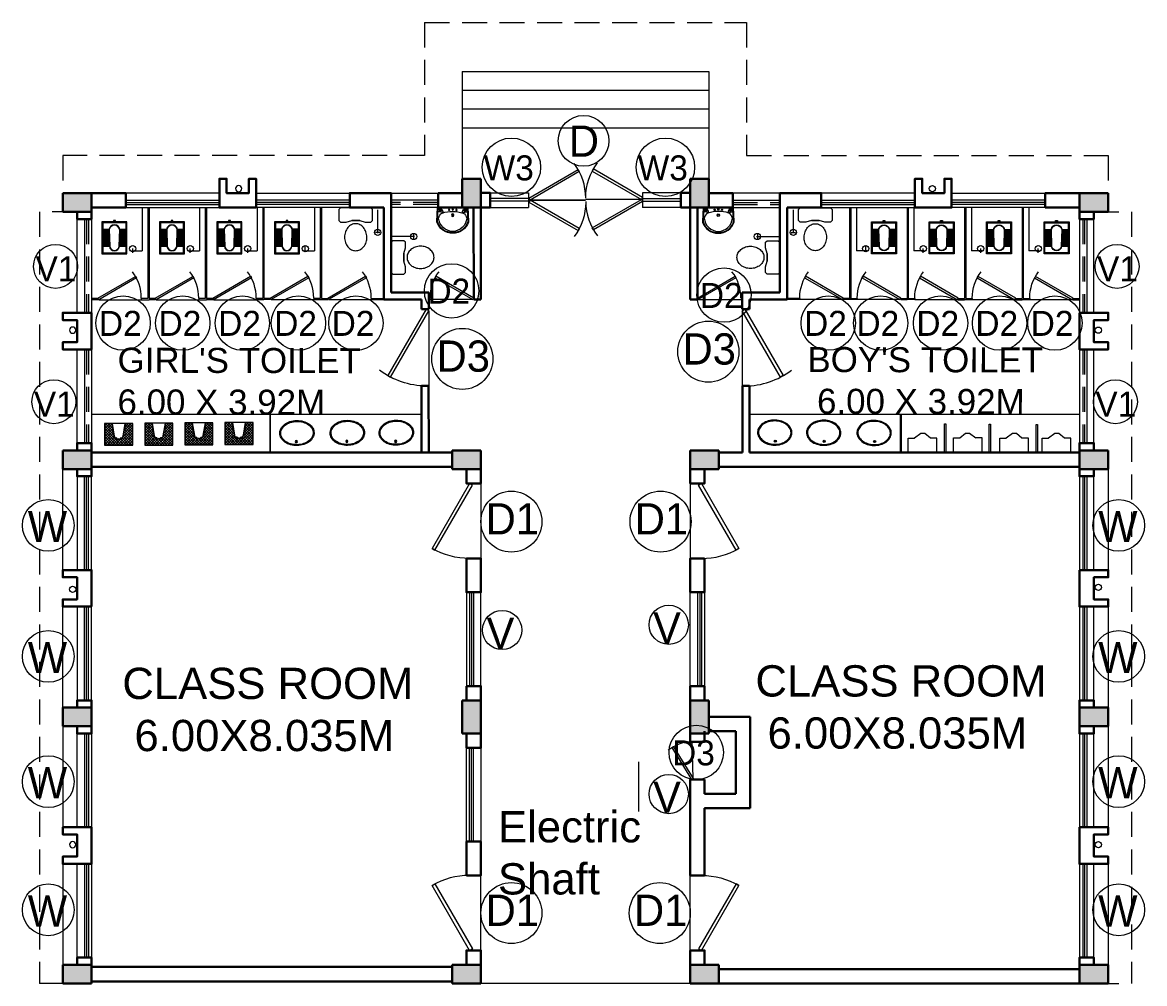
# Model space of a CAD drawing. Header units: millimetres. Extents: x 3614 to 12428, y -844 to 6844.
# Drawn here: x 5452.07 to 5470.02, y -675.23 to -659.86 of the extents above; entities that cross this region are included whole.
import ezdxf

# ---------------------------------------------------------------- set-up
doc = ezdxf.new("R2010")
doc.units = ezdxf.units.MM
doc.header["$LTSCALE"] = 40
doc.header["$MEASUREMENT"] = 0
doc.linetypes.add('DASHED', pattern=[0.75, 0.5, -0.25])
doc.layers.get('0').update_dxf_attribs({"linetype": 'CONTINUOUS', "lineweight": 20})
for name, color, linetype, lineweight in [('CLL LEV.', 15, 'CONTINUOUS', 18), ('Column', 252, 'CONTINUOUS', 30), ('Column Hatch', 253, 'CONTINUOUS', 13), ('CUBICAL TOILET', 160, 'CONTINUOUS', 15), ('Dim', 220, 'CONTINUOUS', 15), ('Door', 54, 'CONTINUOUS', 18), ('EXPANSION JOINT', 248, 'CONTINUOUS', 20), ('Fixture', 44, 'CONTINUOUS', 15), ('Furniture', 13, 'CONTINUOUS', 15), ('Hidden', 30, 'DASHED', 18), ('Stair', 1, 'CONTINUOUS', 15), ('TEXT', 7, 'CONTINUOUS', 20), ('Ventilator', 6, 'DASHED', 18), ('Wall', 7, 'CONTINUOUS', 30), ('Window', 150, 'CONTINUOUS', 15), ('Window-Wall', 7, 'CONTINUOUS', 18)]:
    doc.layers.add(name, color=color, linetype=linetype, lineweight=lineweight)
doc.styles.add('DIM', font='arial.ttf')
doc.styles.add('STYLE9', font='GOTHIC.TTF')

# ---------------------------------------------------------------- blocks, each defined once
blk = doc.blocks.new('DDDD')
at = {"layer": 'TEXT', "color": 3, "ltscale": 0.2}
blk.add_circle((2085.909, -1030.934), 0.488, dxfattribs=at)
at = {"layer": 'TEXT', "color": 3, "style": 'STYLE9'}
blk.add_text('D1', height=0.5, dxfattribs=at).set_placement((2085.496, -1031.139))
blk = doc.blocks.new('COLUMN 546')
at = {"layer": 'Column Hatch'}
h = blk.add_hatch(color=0, dxfattribs=at)
h.dxf.hatch_style = 1
h.paths.add_polyline_path([(0, 0), (0.3, 0), (0.3, 0.46), (0, 0.46)])
at = {"layer": 'Column'}
for p, q in [((0.3, 0.46), (0, 0.46)), ((0, 0.46), (0, 0)), ((0.3, 0), (0.3, 0.46)), ((0, 0), (0.3, 0))]:
    blk.add_line(p, q, dxfattribs=at)
blk = doc.blocks.new('VENT 2')
at = {"layer": 'Ventilator', "linetype": 'Continuous', "ltscale": 0.02}
for p, q in [((0, 0.182), (1.5, 0.182)), ((0, 0.152), (1.5, 0.152))]:
    blk.add_line(p, q, dxfattribs=at)
at = {"layer": 'Window-Wall'}
for p, q in [((0, 0.23), (1.5, 0.23)), ((0, 0), (0, 0.23)), ((1.5, 0.23), (1.5, 0)), ((0, 0.115), (1.5, 0.115)), ((1.5, 0), (0, 0))]:
    blk.add_line(p, q, dxfattribs=at)
blk = doc.blocks.new('*U18')
for p, q in [((0, 0), (0, -6)), ((40, 0), (40, -6))]:
    blk.add_line(p, q)
blk.add_lwpolyline([(0, 0), (34.64, 20), (35.52, 18.48), (0.87, -1.52)], close=True)
blk.add_arc((0, 0), 40, 0, 30)
blk = doc.blocks.new('DOOR1')
at = {"layer": 'Door'}
blk.add_line((0, 0), (1.2, 0), dxfattribs=at)
at = {"layer": 'Door', "xscale": 0.0300000000000013, "yscale": 0.0300000000000013, "zscale": 0.0300000000000013}
blk.add_blockref('*U18', (0, 0.18), dxfattribs=at)
blk = doc.blocks.new('class 1')
at = {"layer": 'Wall'}
for points in [[(0.23, -0.035), (0, -0.035), (0, -0.265), (0.23, -0.265), (0.23, -0.035)], [(0.23, -1.465), (0, -1.465), (0, -2.005), (0.23, -2.005), (0.23, -1.465)], [(0.23, -3.505), (0, -3.505), (0, -3.735), (0.23, -3.735), (0.23, -3.505)]]:
    blk.add_lwpolyline(points, dxfattribs=at)
at = {"layer": 'Wall', "rotation": 270}
for name, p in [('DOOR1', (0, -0.265)), ('VENT 2', (0, -2.005))]:
    blk.add_blockref(name, p, dxfattribs=at)
blk = doc.blocks.new('WINDOW 1')
at = {"layer": 'CLL LEV.'}
for p, q in [((-0.115, -0.23), (-0.115, -0.46)), ((1.615, -0.23), (1.615, -0.46)), ((-0.115, -0.46), (1.615, -0.46))]:
    blk.add_line(p, q, dxfattribs=at)
at = {"layer": 'Window'}
for p, q in [((0, -0.051), (1.5, -0.051)), ((0, -0.081), (1.5, -0.081))]:
    blk.add_line(p, q, dxfattribs=at)
at = {"layer": 'Window-Wall'}
for p, q in [((0, 0), (1.5, 0)), ((0, -0.23), (0, 0)), ((1.5, 0), (1.5, -0.23)), ((0, -0.115), (1.5, -0.115)), ((1.5, -0.23), (0, -0.23))]:
    blk.add_line(p, q, dxfattribs=at)
blk = doc.blocks.new('SHAFT2')
at = {"layer": 'Fixture'}
blk.add_circle((0.302, 0.307), 0.05, dxfattribs=at)
at = {"layer": 'Wall'}
blk.add_lwpolyline([(0, 0.585), (0.46, 0.585), (0.46, 0.47), (0.23, 0.47), (0.23, 0.115), (0.46, 0.115), (0.46, 0), (0, 0), (0, 0.585)], dxfattribs=at)
blk = doc.blocks.new('Door - Left Hung 36 in.')
at = {"layer": 'Door'}
blk.add_line((0.75, -1.3), (35.93, -1.3), dxfattribs=at)
blk.add_lwpolyline([(0.75, -1.3), (0, 0), (31.18, 18), (31.93, 16.7)], close=True, dxfattribs=at)
blk.add_arc((0, 0), 36, 0, 37.3101, dxfattribs=at)
blk = doc.blocks.new('COLM 530')
at = {"layer": 'Column Hatch'}
h = blk.add_hatch(color=0, dxfattribs=at)
h.dxf.hatch_style = 1
h.paths.add_polyline_path([(5443.518, -633.795), (5443.218, -633.795), (5443.218, -634.325), (5443.518, -634.325)])
at = {"layer": 'Column'}
for p, q in [((5443.518, -633.795), (5443.218, -633.795)), ((5443.218, -633.795), (5443.218, -634.325)), ((5443.518, -634.325), (5443.518, -633.795)), ((5443.218, -634.325), (5443.518, -634.325))]:
    blk.add_line(p, q, dxfattribs=at)
blk = doc.blocks.new('RSA CL6')
for p, q in [((5.51, 3.48), (5.51, 7.28)), ((5.91, 3.47), (5.91, 7.28)), ((6.3, 3.46), (6.3, 7.28)), ((6.69, 3.45), (6.69, 7.28)), ((7.09, 3.44), (7.09, 7.28)), ((7.48, 3.43), (7.48, 7.28)), ((7.87, 3.42), (7.87, 7.28)), ((8.27, 3.41), (8.27, 7.28)), ((8.66, 3.4), (8.66, 7.28)), ((9.06, 3.39), (9.06, 7.28)), ((9.45, 3.38), (9.45, 7.28)), ((9.84, 3.37), (9.84, 7.28)), ((10.24, 3.36), (10.24, 7.28)), ((10.63, 3.35), (10.63, 7.28)), ((11.02, 3.34), (11.02, 7.28)), ((11.42, 3.33), (11.42, 7.28)), ((11.81, 3.32), (11.81, 7.28)), ((12.2, 3.31), (12.2, 7.28)), ((12.6, 3.31), (12.6, 7.28)), ((12.99, 3.3), (12.99, 7.28)), ((13.39, 3.29), (13.39, 7.28)), ((13.78, 3.28), (13.78, 7.28)), ((14.17, 3.27), (14.17, 7.28)), ((14.57, 3.26), (14.57, 7.28)), ((14.96, 3.25), (14.96, 7.28)), ((15.35, 3.24), (15.35, 7.28)), ((15.75, 3.23), (15.75, 7.28)), ((16.14, 3.22), (16.14, 7.28)), ((16.14, 7.28), (16.14, 3.22)), ((5.51, -7.28), (5.51, -3.47)), ((5.91, -7.28), (5.91, -3.45)), ((6.3, -7.28), (6.3, -3.44)), ((6.69, -7.28), (6.69, -3.43)), ((7.09, -7.28), (7.09, -3.42)), ((7.48, -7.28), (7.48, -3.41)), ((7.87, -7.28), (7.87, -3.4)), ((8.27, -7.28), (8.27, -3.39)), ((8.66, -7.28), (8.66, -3.38)), ((9.06, -7.28), (9.06, -3.37)), ((9.45, -7.28), (9.45, -3.36)), ((9.84, -7.28), (9.84, -3.34)), ((10.24, -7.28), (10.24, -3.33)), ((10.63, -7.28), (10.63, -3.32)), ((11.02, -7.28), (11.02, -3.31)), ((11.42, -7.28), (11.42, -3.3)), ((11.81, -7.28), (11.81, -3.29)), ((12.2, -7.28), (12.2, -3.28)), ((12.6, -7.28), (12.6, -3.27)), ((12.99, -7.28), (12.99, -3.26)), ((13.39, -7.28), (13.39, -3.24)), ((13.78, -7.28), (13.78, -3.23)), ((14.17, -7.28), (14.17, -3.22)), ((14.57, -7.28), (14.57, -3.21)), ((14.96, -7.28), (14.96, -3.2)), ((15.35, -7.28), (15.35, -3.19)), ((15.75, -7.28), (15.75, -3.18)), ((16.14, -3.17), (16.14, -7.28)), ((16.14, -7.28), (16.14, -3.17))]:
    blk.add_line(p, q)
for points in [[(0.79, 7.87), (20.87, 7.87), (20.87, -7.87), (0.79, -7.87)], [(1.38, 7.28), (20.28, 7.28), (20.28, -7.28), (1.38, -7.28)]]:
    blk.add_lwpolyline(points, close=True)
blk.add_lwpolyline([(0.79, -0.59), (0, -0.59), (0, 0.59), (0.79, 0.59)])
for points in [[(5.51, 3.48), (16.14, 3.22, -0.899983), (16.14, -3.17), (5.54, -3.47, -0.799392)], [(5.53, 3.28), (16.13, 3.02, -0.897689), (16.12, -2.97), (5.56, -3.27, -0.793494), (5.53, 3.28)]]:
    blk.add_lwpolyline(points, format="xyb", close=True)
blk = doc.blocks.new('ENGLISH SHEET')
at = {"layer": 'Fixture'}
for p, q in [((4663.798, 251.204), (4663.773, 251.179)), ((4663.773, 251.179), (4663.773, 250.696)), ((4663.976, 251.204), (4663.798, 251.204)), ((4664.002, 251.179), (4663.976, 251.204)), ((4663.976, 251.001), (4664.002, 251.09)), ((4664.002, 251.09), (4664.002, 251.179)), ((4663.976, 250.874), (4663.976, 251.001)), ((4663.976, 251.001), (4663.976, 250.874)), ((4664.002, 250.785), (4663.976, 250.874)), ((4663.773, 250.696), (4663.798, 250.67)), ((4663.976, 250.67), (4664.002, 250.696)), ((4664.002, 250.696), (4664.002, 250.785)), ((4663.798, 250.67), (4663.976, 250.67))]:
    blk.add_line(p, q, dxfattribs=at)
blk.add_lwpolyline([(4664.459, 250.937, 0.117036), (4664.443, 251.003, 0.104338), (4664.396, 251.063, 0.09029), (4664.321, 251.105, 0.09898), (4664.243, 251.115, 0.08237), (4664.159, 251.101, 0.09029), (4664.09, 251.063, 0.104338), (4664.043, 251.003, 0.117036), (4664.027, 250.937, 0.117036), (4664.043, 250.871, 0.104338), (4664.09, 250.811, 0.09029), (4664.159, 250.773, 0.08237), (4664.243, 250.759, 0.08237), (4664.327, 250.773, 0.09029), (4664.396, 250.811, 0.104338), (4664.443, 250.871, 0.117036)], format="xyb", close=True, dxfattribs=at)
blk = doc.blocks.new('RSA BASIN 9')
for points in [[(-0.1, -16.2, 0.340881), (10.04, -9, 0.074195), (10.06, -8.89), (9.53, 0), (-9.54, 0), (-10.02, -8.77, 0.082611), (-9.96, -9.15, 0.330812), (-0.1, -16.2)], [(0, -15.03, 0.391482), (8.86, -6.67, 0.252869), (6.53, -3.51, 0.087242), (0.02, -2.46, 0.079484), (-6.53, -3.51, 0.2542), (-8.82, -6.67, 0.39026), (0, -15.03)], [(-8.57, -1.96, -0.907437), (-8.45, -1.81), (-7.52, -2.57, -0.907437), (-7.64, -2.72)], [(-8.2, -1.64, -0.907437), (-8.07, -1.49), (-7.14, -2.25, -0.907437), (-7.27, -2.4)], [(-7.82, -1.32, -0.907437), (-7.7, -1.17), (-6.77, -1.93, -0.907437), (-6.89, -2.08)], [(7.82, -1.32, 0.907437), (7.7, -1.17), (6.77, -1.93, 0.907437), (6.89, -2.08)], [(8.2, -1.64, 0.907437), (8.07, -1.49), (7.14, -2.25, 0.907437), (7.27, -2.4)], [(8.57, -1.96, 0.907437), (8.45, -1.81), (7.52, -2.57, 0.907437), (7.64, -2.72)]]:
    blk.add_lwpolyline(points, format="xyb", close=True)
for points in [[(-5.93, -3.31), (-6.16, -2.95, -0.183787), (-6.22, -2.68, 0.126662), (-6.25, -2.43), (-6.59, -1.44, 0.35453), (-7.05, -0.98), (-8.75, -0.98, 0.414214), (-9.14, -1.37), (-9.56, -9.09, 0.329849), (-0.07, -15.81, 0.338736), (9.65, -8.94, 0.075632), (9.66, -8.82), (9.14, -1.37, 0.414214), (8.75, -0.98), (7.05, -0.98, 0.35453), (6.59, -1.44), (6.25, -2.43, 0.126662), (6.22, -2.68, -0.183787), (6.16, -2.95), (5.93, -3.31)], [(-6.18, -3.39), (-6.24, -3.29, 0.220542), (-6.52, -3.11), (-8.75, -2.78, -0.361119), (-9.19, -2.35)], [(6.18, -3.39), (6.24, -3.29, -0.220542), (6.52, -3.11), (8.75, -2.78, 0.358803), (9.21, -2.33, 0.358803)]]:
    blk.add_lwpolyline(points, format="xyb")
for centre, radius in [((-2.35, -1.56), 0.399), ((0, -4.82), 0.771), ((0, -4.82), 0.602), ((0, -1.23), 0.399), ((2.28, -1.51), 0.399)]:
    blk.add_circle(centre, radius)
blk = doc.blocks.new('RSA BASIN 2')
for points in [[(10.67, -8.12, 0.12976), (9.97, -5.22, 0.106426), (7.61, -2.47, 0.084431), (4.27, -0.72, 0.073534), (0, 0, 0.073534), (-4.29, -0.55, 0.084431), (-7.7, -2.16, 0.106426), (-10.17, -4.82, 0.12976), (-10.98, -7.69, 0.12976), (-10.28, -10.59, 0.106426), (-7.92, -13.34, 0.084431), (-4.58, -15.09, 0.073534), (-0.31, -15.81, 0.073534), (3.98, -15.26, 0.084431), (7.39, -13.64, 0.106426), (9.85, -10.99, 0.12976)], [(10.08, -7.9, 0.119977), (9.45, -5.5, 0.106426), (7.25, -2.94, 0.084431), (4.08, -1.28, 0.073534), (-0.01, -0.59, 0.073534), (-4.13, -1.12, 0.084431), (-7.36, -2.65, 0.106426), (-9.66, -5.12, 0.12976), (-10.39, -7.7, 0.009633), (-10.39, -7.9, 0.119977), (-9.76, -10.31, 0.106426), (-7.57, -12.87, 0.084431), (-4.4, -14.53, 0.073534), (-0.3, -15.22, 0.073534), (3.82, -14.69, 0.084431), (7.05, -13.16, 0.106426), (9.35, -10.69, 0.12976), (10.08, -8.11, 0.009633)]]:
    blk.add_lwpolyline(points, format="xyb", close=True)
for radius in [0.7, 0.479]:
    blk.add_circle((-0.47, -2.53), radius)
blk = doc.blocks.new('Urinal 1')
for p, q in [((0, 9), (9, 9)), ((0, 9), (0, -9)), ((9, 9), (9, 5)), ((12, 1), (9, 5)), ((12, -1.5), (12, 1)), ((9, -5), (12, -1.5)), ((9, -9), (9, -5)), ((0, -9), (9, -9))]:
    blk.add_line(p, q)
blk = doc.blocks.new('*X5')
at = {"color": 0}
for p, q in [((705, 323), (943, 561)), ((705, 365), (900, 561)), ((705, 408), (858, 561)), ((705, 450), (815, 561)), ((705, 493), (773, 561)), ((705, 535), (730, 561)), ((854, 419), (712, 561)), ((866, 449), (755, 561)), ((888, 469), (797, 561)), ((921, 479), (839, 561)), ((1145, 298), (882, 561)), ((899, 474), (985, 561)), ((1145, 340), (924, 561)), ((944, 477), (1027, 561)), ((1145, 383), (967, 561)), ((971, 462), (1070, 561)), ((990, 438), (1112, 561)), ((998, 404), (1145, 551)), ((1145, 425), (1009, 561)), ((1145, 467), (1051, 561)), ((1145, 510), (1094, 561)), ((1145, 552), (1136, 561)), ((848, 383), (705, 526)), ((842, 346), (705, 483)), ((835, 310), (705, 441)), ((705, 280), (858, 434)), ((829, 274), (705, 398)), ((705, 238), (847, 381)), ((1145, 255), (999, 401)), ((1004, 368), (1145, 508)), ((1011, 332), (1145, 466)), ((1017, 295), (1145, 423)), ((1023, 259), (1145, 381)), ((823, 237), (705, 356)), ((798, 221), (705, 314)), ((755, 221), (705, 271)), ((713, 221), (705, 229)), ((730, 221), (839, 330)), ((772, 221), (830, 279)), ((815, 221), (822, 228)), ((1137, 221), (1007, 350)), ((1095, 221), (1016, 299)), ((1052, 221), (1024, 248)), ((1029, 223), (1145, 339)), ((1069, 221), (1145, 296)), ((1112, 221), (1145, 254))]:
    blk.add_line(p, q, dxfattribs=at)
blk = doc.blocks.new('RSA CL7')
blk.add_lwpolyline([(8.86, 0), (-8.86, 0), (-8.86, -13.78), (-3.94, -13.78), (3.94, -13.78), (8.86, -13.78)], close=True)
blk.add_lwpolyline([(-4.1, -13.58), (-2.78, -5.72, -0.835943), (2.8, -5.76), (4.1, -13.58), (8.66, -13.58), (8.66, -0.2), (-8.66, -0.2), (-8.66, -13.58)], format="xyb", close=True)
blk.add_lwpolyline([(-3.94, -13.78), (-2.59, -5.75, -0.835548), (2.61, -5.79), (3.94, -13.78)], format="xyb")
for centre, start, end in [((-1.41, -4.14), 207.2135, 40.95643), ((-0.03, -3.6), 185.89987, 355.82489), ((1.47, -4.14), 140.99617, 329.34676)]:
    blk.add_arc(centre, 0.493, start, end)
at = {"xscale": 0.0393714285714286, "yscale": 0.0393714285714286, "zscale": 0.0393714285714286}
blk.add_blockref('*X5', (-36.41, -22.27), dxfattribs=at)
blk = doc.blocks.new('d2')
at = {"layer": 'TEXT', "color": 3, "ltscale": 0.2}
blk.add_circle((5437.77, -664.817), 0.435, dxfattribs=at)
at = {"layer": 'TEXT', "color": 3, "style": 'STYLE9'}
blk.add_text('D2', height=0.4, dxfattribs=at).set_placement((5437.383, -665.022))
blk = doc.blocks.new('shaft dooerr')
at = {"layer": 'TEXT', "color": 3, "ltscale": 0.2}
blk.add_circle((5444.341, -671.654), 0.435, dxfattribs=at)
at = {"layer": 'TEXT', "color": 3, "style": 'STYLE9'}
blk.add_text('D3', height=0.4, dxfattribs=at).set_placement((5443.954, -671.86))
blk = doc.blocks.new('W')
at = {"layer": 'TEXT', "color": 3}
blk.add_circle((2080.863, -1087.688), 0.414, dxfattribs=at)
at = {"layer": 'TEXT', "color": 3, "style": 'STYLE9'}
blk.add_text('W', height=0.5, dxfattribs=at).set_placement((2080.534, -1087.956))
blk = doc.blocks.new('VVV')
at = {"layer": 'TEXT', "color": 3, "ltscale": 0.2}
blk.add_circle((2082.528, -1073.943), 0.314, dxfattribs=at)
at = {"layer": 'TEXT', "color": 3, "style": 'STYLE9'}
blk.add_text('V', height=0.5, dxfattribs=at).set_placement((2082.277, -1074.243))
blk = doc.blocks.new('DDDDDDDDDDDDDDDDDDD')
at = {"layer": 'TEXT', "color": 3, "ltscale": 0.2}
blk.add_circle((2116.533, -1078.751), 0.406, dxfattribs=at)
at = {"layer": 'TEXT', "color": 3, "style": 'STYLE9'}
blk.add_text('D', height=0.5, dxfattribs=at).set_placement((2116.297, -1079.006))
blk = doc.blocks.new('BACK WIN')
at = {"layer": 'TEXT', "color": 3, "ltscale": 0.2}
blk.add_circle((5446.434, -662.172), 0.467, dxfattribs=at)
at = {"layer": 'TEXT', "color": 3, "style": 'STYLE9'}
blk.add_text('W3', height=0.4, dxfattribs=at).set_placement((5445.99, -662.382))
blk = doc.blocks.new('VENT TOILET')
at = {"layer": 'TEXT', "color": 3, "ltscale": 0.2}
blk.add_circle((5438.623, -662.256), 0.352, dxfattribs=at)
at = {"layer": 'TEXT', "color": 3, "style": 'STYLE9'}
blk.add_text('V1', height=0.4, dxfattribs=at).set_placement((5438.303, -662.494))

msp = doc.modelspace()

# ---------------------------------------------------------------- linework, layer by layer
at = {"layer": 'CLL LEV.'}
for p, q in [((5469.2137, -662.8855), (5469.4437, -662.8855)), ((5452.9437, -664.6155), (5452.7137, -664.6155)), ((5469.2137, -664.6155), (5469.4437, -664.6155)), ((5452.9437, -664.9705), (5452.7137, -664.9705)), ((5469.2137, -664.9705), (5469.4437, -664.9705)), ((5469.2137, -666.7005), (5469.4437, -666.7005))]:
    msp.add_line(p, q, dxfattribs=at)
at = {"layer": 'CUBICAL TOILET', "ltscale": 0.01}
for p, q in [((5454.0737, -662.8155), (5454.0737, -664.2708)), ((5454.0937, -662.8155), (5454.0937, -664.2708)), ((5454.9937, -662.815), (5454.9937, -664.2703)), ((5455.0137, -662.815), (5455.0137, -664.2703)), ((5455.9137, -662.8146), (5455.9137, -664.2699)), ((5455.9337, -662.8146), (5455.9337, -664.2699)), ((5456.8337, -662.8142), (5456.8337, -664.2695)), ((5456.8537, -662.8142), (5456.8537, -664.2695)), ((5465.3037, -662.8142), (5465.3037, -664.2695)), ((5465.3237, -662.8142), (5465.3237, -664.2695)), ((5466.2237, -662.8146), (5466.2237, -664.2699)), ((5466.2437, -662.8146), (5466.2437, -664.2699)), ((5467.1437, -662.815), (5467.1437, -664.2703)), ((5467.1637, -662.815), (5467.1637, -664.2703)), ((5468.0637, -662.8155), (5468.0637, -664.2708)), ((5468.0837, -662.8155), (5468.0837, -664.2708)), ((5453.2737, -664.2712), (5453.1737, -664.2712)), ((5453.2737, -664.2912), (5453.1737, -664.2912)), ((5453.2737, -664.2712), (5453.2737, -664.2912)), ((5454.0737, -664.2708), (5453.9701, -664.2708)), ((5453.9701, -664.2708), (5453.9701, -664.2908)), ((5453.9701, -664.2908), (5454.0937, -664.2908)), ((5454.1937, -664.2708), (5454.0937, -664.2708)), ((5454.1937, -664.2908), (5454.0937, -664.2908)), ((5454.1937, -664.2708), (5454.1937, -664.2908)), ((5454.9937, -664.2703), (5454.8901, -664.2703)), ((5454.8901, -664.2703), (5454.8901, -664.2903)), ((5454.8901, -664.2903), (5455.0137, -664.2903)), ((5455.1137, -664.2703), (5455.0137, -664.2703)), ((5455.1137, -664.2903), (5455.0137, -664.2903)), ((5455.1137, -664.2703), (5455.1137, -664.2903)), ((5455.9137, -664.2699), (5455.8101, -664.2699)), ((5455.8101, -664.2699), (5455.8101, -664.2899)), ((5455.8101, -664.2899), (5455.9337, -664.2899)), ((5456.0337, -664.2699), (5455.9337, -664.2699)), ((5456.0337, -664.2899), (5455.9337, -664.2899)), ((5456.0337, -664.2699), (5456.0337, -664.2899)), ((5456.8337, -664.2695), (5456.7301, -664.2695)), ((5456.7301, -664.2695), (5456.7301, -664.2895)), ((5456.7301, -664.2895), (5456.9537, -664.2895)), ((5456.8537, -664.2695), (5456.9537, -664.2695)), ((5456.9537, -664.2695), (5456.9537, -664.2895)), ((5457.6491, -664.2699), (5457.854, -664.2699)), ((5457.6491, -664.2699), (5457.6491, -664.2899)), ((5457.6491, -664.2899), (5457.854, -664.2899)), ((5464.5083, -664.2699), (5464.3035, -664.2699)), ((5464.5083, -664.2899), (5464.3035, -664.2899)), ((5464.5083, -664.2699), (5464.5083, -664.2899)), ((5465.3037, -664.2695), (5465.2037, -664.2695)), ((5465.2037, -664.2695), (5465.2037, -664.2895)), ((5465.4273, -664.2895), (5465.2037, -664.2895)), ((5465.3237, -664.2695), (5465.4273, -664.2695)), ((5465.4273, -664.2695), (5465.4273, -664.2895)), ((5466.1237, -664.2699), (5466.2237, -664.2699)), ((5466.1237, -664.2699), (5466.1237, -664.2899)), ((5466.1237, -664.2899), (5466.2237, -664.2899)), ((5466.3473, -664.2899), (5466.2237, -664.2899)), ((5466.2437, -664.2699), (5466.3473, -664.2699)), ((5466.3473, -664.2699), (5466.3473, -664.2899)), ((5467.0437, -664.2703), (5467.1437, -664.2703)), ((5467.0437, -664.2703), (5467.0437, -664.2903)), ((5467.0437, -664.2903), (5467.1437, -664.2903)), ((5467.2673, -664.2903), (5467.1437, -664.2903)), ((5467.1637, -664.2703), (5467.2673, -664.2703)), ((5467.2673, -664.2703), (5467.2673, -664.2903)), ((5467.9637, -664.2708), (5468.0637, -664.2708)), ((5467.9637, -664.2708), (5467.9637, -664.2908)), ((5467.9637, -664.2908), (5468.0637, -664.2908)), ((5468.1873, -664.2908), (5468.0637, -664.2908)), ((5468.0837, -664.2708), (5468.1873, -664.2708)), ((5468.1873, -664.2708), (5468.1873, -664.2908)), ((5468.8837, -664.2712), (5468.9837, -664.2712)), ((5468.8837, -664.2712), (5468.8837, -664.2912)), ((5468.8837, -664.2912), (5468.9837, -664.2912))]:
    msp.add_line(p, q, dxfattribs=at)
at = {"layer": 'CUBICAL TOILET', "ltscale": 0.05}
for points in [[(5456.0363, -666.126), (5456.0259, -666.126), (5456.0259, -666.7355), (5456.0363, -666.7355)], [(5466.1211, -666.126), (5466.1315, -666.126), (5466.1315, -666.7355), (5466.1211, -666.7355)]]:
    msp.add_lwpolyline(points, close=True, dxfattribs=at)
at = {"layer": 'Dim'}
msp.add_line((5461.925, -671.6835), (5461.925, -672.4773), dxfattribs=at)
at = {"layer": 'Door'}
msp.add_line((5461.9919, -662.6871), (5460.1724, -662.6976), dxfattribs=at)
at = {"layer": 'EXPANSION JOINT', "linetype": 'ByBlock', "ltscale": 0.05}
msp.add_line((5462.7537, -675.2305), (5459.4037, -675.2305), dxfattribs=at)
at = {"layer": 'Fixture', "ltscale": 0.05}
for p, q in [((5458.4538, -666.1277), (5453.1737, -666.1277)), ((5468.9837, -666.1265), (5463.7036, -666.1256))]:
    msp.add_line(p, q, dxfattribs=at)
for points in [[(5466.8231, -666.2784), (5466.8466, -666.2784), (5466.8466, -666.7355), (5466.8231, -666.7355)], [(5467.5381, -666.2809), (5467.5616, -666.2809), (5467.5616, -666.738), (5467.5381, -666.738)], [(5468.2895, -666.2857), (5468.313, -666.2857), (5468.313, -666.7428), (5468.2895, -666.7428)]]:
    msp.add_lwpolyline(points, close=True, dxfattribs=at)
at = {"layer": 'Furniture', "ltscale": 0.05}
for p, q in [((5453.9837, -662.8168), (5453.9836, -663.5095)), ((5454.9037, -662.8163), (5454.9036, -663.5091)), ((5455.8237, -662.8159), (5455.8236, -663.5086)), ((5456.7437, -662.8155), (5456.7436, -663.5082)), ((5457.7528, -663.229), (5457.7528, -662.8505)), ((5464.4046, -663.229), (5464.4046, -662.8505)), ((5465.4138, -662.8155), (5465.4138, -663.5082)), ((5466.3338, -662.8159), (5466.3338, -663.5086)), ((5467.2538, -662.8163), (5467.2538, -663.5091)), ((5468.1738, -662.8168), (5468.1738, -663.5095)), ((5457.787, -663.2132), (5457.7187, -663.2132)), ((5458.3446, -663.2795), (5457.966, -663.2795)), ((5458.3287, -663.2454), (5458.3287, -663.3137)), ((5463.8129, -663.2795), (5464.1914, -663.2795)), ((5463.8287, -663.2454), (5463.8287, -663.3137)), ((5464.3705, -663.2132), (5464.4388, -663.2132)), ((5453.8336, -663.5424), (5453.8336, -663.474)), ((5454.7536, -663.5419), (5454.7536, -663.4736)), ((5455.6736, -663.5415), (5455.6736, -663.4732)), ((5456.5936, -663.5074), (5456.5936, -663.439)), ((5465.5638, -663.5074), (5465.5638, -663.439)), ((5466.4838, -663.5415), (5466.4838, -663.4732)), ((5467.4038, -663.5419), (5467.4038, -663.4736)), ((5468.3238, -663.5424), (5468.3238, -663.474)), ((5453.8178, -663.5095), (5453.9836, -663.5095)), ((5454.7378, -663.5091), (5454.9036, -663.5091)), ((5455.6578, -663.5086), (5455.8236, -663.5086)), ((5456.5778, -663.5082), (5456.7436, -663.5082)), ((5465.5796, -663.5082), (5465.4138, -663.5082)), ((5466.4996, -663.5086), (5466.3338, -663.5086)), ((5467.4196, -663.5091), (5467.2538, -663.5091)), ((5468.3396, -663.5095), (5468.1738, -663.5095))]:
    msp.add_line(p, q, dxfattribs=at)
for centre in [(5457.7528, -663.2132), (5458.3287, -663.2795), (5463.8287, -663.2795), (5464.4046, -663.2132), (5453.8336, -663.4745), (5454.7536, -663.4741), (5455.6736, -663.4736), (5456.5936, -663.4732), (5465.5638, -663.4732), (5466.4838, -663.4736), (5467.4038, -663.4741), (5468.3238, -663.4745)]:
    msp.add_circle(centre, 0.05, dxfattribs=at)
at = {"layer": 'Hidden', "ltscale": 0.02}
for p, q in [((5458.5038, -659.8555), (5458.5037, -661.9855)), ((5458.5038, -659.8555), (5463.6537, -659.8555)), ((5463.6537, -659.8555), (5463.6537, -661.9855)), ((5458.5037, -661.9855), (5452.7137, -661.9855)), ((5452.7137, -661.9855), (5452.7137, -662.5875)), ((5463.6537, -661.9855), (5469.4437, -661.9855)), ((5469.4437, -661.9855), (5469.4437, -662.5855)), ((5452.9437, -662.8855), (5452.3437, -662.8855)), ((5452.3437, -662.8855), (5452.3437, -675.2305)), ((5469.2137, -662.8855), (5469.8137, -662.8855)), ((5469.8137, -662.8855), (5469.8137, -675.2305)), ((5469.2137, -675.2305), (5469.8137, -675.2305))]:
    msp.add_line(p, q, dxfattribs=at)
at = {"layer": 'Hidden', "ltscale": 0.05}
msp.add_line((5452.9437, -675.2305), (5452.3437, -675.2305), dxfattribs=at)
at = {"layer": 'Stair', "ltscale": 0.05}
for p, q in [((5459.1038, -660.6395), (5459.1037, -662.6095)), ((5459.1038, -660.6395), (5463.0537, -660.6395)), ((5463.0537, -660.6395), (5463.0537, -662.6095)), ((5459.1038, -660.9395), (5463.0537, -660.9395)), ((5459.1037, -661.2395), (5463.0537, -661.2395)), ((5459.1037, -661.5395), (5463.0537, -661.5395))]:
    msp.add_line(p, q, dxfattribs=at)
at = {"layer": 'TEXT', "color": 3, "ltscale": 0.2}
for centre in [(5459.108, -665.2372), (5463.0444, -665.1225)]:
    msp.add_circle(centre, 0.4884, dxfattribs=at)
at = {"layer": 'Ventilator', "ltscale": 0.02}
for p, q in [((5458.7187, -662.7375), (5457.9687, -662.7375)), ((5458.7187, -662.7675), (5457.9687, -662.7675)), ((5463.4319, -662.7375), (5464.1819, -662.7375)), ((5463.4319, -662.7675), (5464.1819, -662.7675)), ((5453.0927, -663.0005), (5453.0927, -664.5005)), ((5453.1227, -663.0005), (5453.1227, -664.5005)), ((5469.0347, -663.0005), (5469.0347, -664.5005)), ((5469.0647, -663.0005), (5469.0647, -664.5005)), ((5453.0927, -665.0855), (5453.0927, -666.5855)), ((5453.1227, -665.0855), (5453.1227, -666.5855)), ((5469.0347, -665.0855), (5469.0347, -666.5855)), ((5469.0647, -665.0855), (5469.0647, -666.5855))]:
    msp.add_line(p, q, dxfattribs=at)
at = {"layer": 'Wall', "ltscale": 0.05}
for p, q in [((5457.854, -664.2899), (5457.8537, -662.8155)), ((5457.969, -664.1749), (5457.9687, -662.8154)), ((5459.2887, -662.8155), (5459.289, -664.2898)), ((5459.4037, -662.8155), (5459.404, -664.2898)), ((5462.7537, -662.8155), (5462.7535, -664.2898)), ((5462.8687, -662.8155), (5462.8685, -664.2898)), ((5464.1885, -664.1749), (5464.1887, -662.8154)), ((5464.3035, -664.2899), (5464.3037, -662.8155)), ((5458.574, -664.1748), (5457.969, -664.1749)), ((5458.574, -664.4406), (5458.574, -664.1764)), ((5463.5834, -664.4406), (5463.5835, -664.1764)), ((5463.5835, -664.1748), (5464.1885, -664.1749)), ((5458.4535, -664.2898), (5457.854, -664.2899)), ((5458.4535, -664.4406), (5458.4535, -664.2898)), ((5459.289, -664.2898), (5459.404, -664.2898)), ((5462.8685, -664.2898), (5462.7535, -664.2898)), ((5463.7039, -664.2898), (5464.3035, -664.2899)), ((5463.7039, -664.4406), (5463.7039, -664.2898)), ((5458.574, -664.4406), (5458.4535, -664.4406)), ((5463.5834, -664.4406), (5463.7039, -664.4406)), ((5458.4539, -666.735), (5458.4537, -665.67)), ((5458.5687, -665.67), (5458.4537, -665.67)), ((5458.5689, -666.735), (5458.5687, -665.67)), ((5463.5885, -666.7355), (5463.5887, -665.67)), ((5463.5887, -665.67), (5463.7037, -665.67)), ((5463.7035, -666.7355), (5463.7037, -665.67))]:
    msp.add_line(p, q, dxfattribs=at)
at = {"layer": 'Wall'}
for p, q in [((5462.9837, -662.8155), (5462.7537, -662.8155)), ((5453.1737, -666.7355), (5458.9437, -666.7355)), ((5463.2137, -666.7355), (5463.5885, -666.7355)), ((5463.7035, -666.7355), (5468.9837, -666.7355)), ((5453.1737, -666.9655), (5458.9437, -666.9655)), ((5463.2137, -666.9655), (5468.9837, -666.9655)), ((5463.0537, -670.9655), (5463.7137, -670.9655)), ((5463.7137, -670.9655), (5463.7137, -672.4255)), ((5462.7537, -671.3639), (5462.7537, -671.1955)), ((5462.9837, -671.3639), (5462.9837, -671.1955)), ((5463.0537, -671.1955), (5463.4837, -671.1955)), ((5463.4837, -671.1955), (5463.4837, -672.1955)), ((5462.7537, -671.3639), (5462.9837, -671.3639)), ((5462.9837, -671.9655), (5462.7537, -671.9655)), ((5462.7537, -672.3105), (5462.7537, -671.9655)), ((5462.9837, -672.1955), (5462.9837, -671.9655)), ((5463.4837, -672.1955), (5462.9837, -672.1955)), ((5458.9437, -674.9655), (5453.1737, -674.9655)), ((5463.2137, -675.0005), (5468.9837, -675.0005)), ((5458.9437, -675.1955), (5453.1737, -675.1955)), ((5463.2137, -675.2305), (5468.9837, -675.2305))]:
    msp.add_line(p, q, dxfattribs=at)
at = {"layer": 'Wall', "ltscale": 0.05}
for points in [[(5453.7212, -662.8158), (5453.1737, -662.8158), (5453.1737, -662.5855), (5453.7212, -662.5855)], [(5458.7187, -662.5855), (5459.1037, -662.5855), (5459.1037, -662.8154), (5458.7187, -662.8154)], [(5459.4037, -662.5834), (5459.5537, -662.5834), (5459.5537, -662.8155), (5459.4037, -662.8155)], [(5462.7537, -662.5834), (5462.6037, -662.5834), (5462.6037, -662.8155), (5462.7537, -662.8155)], [(5463.4387, -662.5855), (5463.0537, -662.5855), (5463.0537, -662.8154), (5463.4387, -662.8154)], [(5468.4362, -662.8158), (5468.9837, -662.8158), (5468.9837, -662.5855), (5468.4362, -662.5855)]]:
    msp.add_lwpolyline(points, close=True, dxfattribs=at)
for points in [[(5457.9689, -664.1749), (5457.9687, -662.5855), (5457.3062, -662.5855), (5457.3062, -662.8158), (5457.8537, -662.8158), (5457.8537, -662.8155)], [(5464.1885, -664.1749), (5464.1887, -662.5855), (5464.8512, -662.5855), (5464.8512, -662.8158), (5464.3037, -662.8158), (5464.3037, -662.8155)]]:
    msp.add_lwpolyline(points, dxfattribs=at)
at = {"layer": 'Wall'}
for points in [[(5452.9437, -662.8855), (5452.9437, -663.0005), (5453.1737, -663.0005), (5453.1737, -662.8855), (5452.9437, -662.8855)], [(5452.9437, -663.0005), (5452.9437, -662.8855), (5453.1737, -662.8855), (5453.1737, -663.0005), (5452.9437, -663.0005)], [(5469.2137, -662.8855), (5469.2137, -663.0005), (5468.9837, -663.0005), (5468.9837, -662.8855), (5469.2137, -662.8855)], [(5469.2137, -663.0005), (5469.2137, -662.8855), (5468.9837, -662.8855), (5468.9837, -663.0005), (5469.2137, -663.0005)], [(5452.9437, -666.7005), (5452.9437, -666.5855), (5453.1737, -666.5855), (5453.1737, -666.7005), (5452.9437, -666.7005)], [(5469.2137, -666.7005), (5469.2137, -666.5855), (5468.9837, -666.5855), (5468.9837, -666.7005), (5469.2137, -666.7005)], [(5452.9437, -667.0005), (5452.9437, -667.1155), (5453.1737, -667.1155), (5453.1737, -667.0005), (5452.9437, -667.0005)], [(5469.2137, -667.0005), (5469.2137, -667.1155), (5468.9837, -667.1155), (5468.9837, -667.0005), (5469.2137, -667.0005)], [(5469.2137, -667.1155), (5469.2137, -667.0005), (5468.9837, -667.0005), (5468.9837, -667.1155), (5469.2137, -667.1155)], [(5452.9437, -670.8155), (5452.9437, -670.7005), (5453.1737, -670.7005), (5453.1737, -670.8155), (5452.9437, -670.8155)], [(5452.9437, -670.7005), (5452.9437, -670.8155), (5453.1737, -670.8155), (5453.1737, -670.7005), (5452.9437, -670.7005)], [(5469.2137, -670.8155), (5469.2137, -670.7005), (5468.9837, -670.7005), (5468.9837, -670.8155), (5469.2137, -670.8155)], [(5452.9437, -671.1155), (5452.9437, -671.2305), (5453.1737, -671.2305), (5453.1737, -671.1155), (5452.9437, -671.1155)], [(5452.9437, -671.2305), (5452.9437, -671.1155), (5453.1737, -671.1155), (5453.1737, -671.2305), (5452.9437, -671.2305)], [(5469.2137, -671.1155), (5469.2137, -671.2305), (5468.9837, -671.2305), (5468.9837, -671.1155), (5469.2137, -671.1155)], [(5469.2137, -671.2305), (5469.2137, -671.1155), (5468.9837, -671.1155), (5468.9837, -671.2305), (5469.2137, -671.2305)], [(5462.9837, -673.5005), (5462.7537, -673.5005), (5462.7537, -672.3105)], [(5463.7137, -672.4255), (5462.9837, -672.4255), (5462.9837, -673.5005)], [(5462.9837, -674.9305), (5462.7537, -674.9305), (5462.7537, -674.7005), (5462.9837, -674.7005), (5462.9837, -674.9305)], [(5452.9437, -674.9305), (5452.9437, -674.8155), (5453.1737, -674.8155), (5453.1737, -674.9305), (5452.9437, -674.9305)], [(5469.2137, -674.9305), (5469.2137, -674.8155), (5468.9837, -674.8155), (5468.9837, -674.9305), (5469.2137, -674.9305)]]:
    msp.add_lwpolyline(points, dxfattribs=at)
at = {"layer": 'Window', "ltscale": 0.05}
for p, q in [((5460.1657, -662.6723), (5459.5537, -662.6723)), ((5460.1657, -662.714), (5459.5537, -662.714)), ((5461.9917, -662.6723), (5462.6037, -662.6723)), ((5461.9917, -662.714), (5462.6037, -662.714))]:
    msp.add_line(p, q, dxfattribs=at)
at = {"layer": 'Window-Wall'}
for p, q in [((5457.9687, -662.5855), (5458.7187, -662.5855)), ((5458.7187, -662.5855), (5458.7187, -662.8155)), ((5464.1887, -662.5855), (5463.4387, -662.5855)), ((5458.7187, -662.7005), (5457.9687, -662.7005)), ((5463.4319, -662.7005), (5464.1819, -662.7005)), ((5458.7187, -662.8155), (5457.9687, -662.8155)), ((5463.4319, -662.8155), (5464.1819, -662.8155)), ((5452.9437, -664.5005), (5452.9437, -663.0005)), ((5452.9437, -663.0005), (5453.1737, -663.0005)), ((5453.0587, -663.0005), (5453.0587, -664.5005)), ((5453.1737, -663.0005), (5453.1737, -664.5005)), ((5468.9837, -663.0005), (5468.9837, -664.5005)), ((5469.2137, -663.0005), (5468.9837, -663.0005)), ((5469.0987, -663.0005), (5469.0987, -664.5005)), ((5469.2137, -664.5005), (5469.2137, -663.0005)), ((5453.1737, -664.5005), (5452.9437, -664.5005)), ((5468.9837, -664.5005), (5469.2137, -664.5005)), ((5452.9437, -666.5855), (5452.9437, -665.0855)), ((5452.9437, -665.0855), (5453.1737, -665.0855)), ((5453.0587, -665.0855), (5453.0587, -666.5855)), ((5453.1737, -665.0855), (5453.1737, -666.5855)), ((5468.9837, -665.0855), (5468.9837, -666.5855)), ((5469.2137, -665.0855), (5468.9837, -665.0855)), ((5469.0987, -665.0855), (5469.0987, -666.5855)), ((5469.2137, -666.5855), (5469.2137, -665.0855)), ((5453.1737, -666.5855), (5452.9437, -666.5855)), ((5468.9837, -666.5855), (5469.2137, -666.5855))]:
    msp.add_line(p, q, dxfattribs=at)
at = {"layer": 'Window-Wall', "ltscale": 0.05}
for p, q in [((5459.5537, -662.5834), (5460.1657, -662.5834)), ((5460.1657, -662.5834), (5460.1657, -662.8155)), ((5462.6037, -662.5834), (5461.9917, -662.5834)), ((5461.9917, -662.5834), (5461.9917, -662.8155)), ((5459.554, -662.8155), (5460.1657, -662.8155)), ((5462.6034, -662.8155), (5461.9917, -662.8155))]:
    msp.add_line(p, q, dxfattribs=at)

# ---------------------------------------------------------------- block references
at = {"linetype": 'ByBlock', "extrusion": (0, 0, -1), "zscale": -1, "rotation": 90.00000000000001}
msp.add_blockref('SHAFT2', (-5455.2212, -662.8158), dxfattribs=at)
at = {"color": 7, "extrusion": (0, 0, -1), "zscale": -1}
msp.add_blockref('COLUMN 546', (-5459.4037, -662.8175), dxfattribs=at)
at = {"color": 7, "extrusion": (0, 0, -1), "xscale": -1, "zscale": -1}
msp.add_blockref('COLUMN 546', (-5462.7537, -662.8175), dxfattribs=at)
at = {"linetype": 'ByBlock', "extrusion": (0, 0, -1), "xscale": -1, "zscale": -1}
for p, rotation in [((-5466.9362, -662.8158), 270), ((-5453.1737, -668.6155), 180)]:
    msp.add_blockref('SHAFT2', p, dxfattribs=dict(at, rotation=rotation))
at = {"color": 7, "extrusion": (0, 0, -1), "zscale": -1}
for p, rotation in [((-5453.1737, -662.5875), 270), ((-5462.7537, -667.0005), 90.00000000000001), ((-5468.9837, -667.0005), 90.00000000000001), ((-5468.9837, -671.1155), 90.00000000000001), ((-5462.7537, -675.2305), 90.00000000000001), ((-5468.9837, -675.2305), 90.00000000000001)]:
    msp.add_blockref('COLUMN 546', p, dxfattribs=dict(at, rotation=rotation))
at = {"color": 7, "extrusion": (0, 0, -1), "xscale": -1, "zscale": -1}
for p, rotation in [((-5468.9837, -662.5855), 90), ((-5453.1737, -667.0005), 270), ((-5459.4037, -667.0005), 270), ((-5453.1737, -671.1155), 270), ((-5453.1737, -675.2305), 270), ((-5459.4037, -675.2305), 270)]:
    msp.add_blockref('COLUMN 546', p, dxfattribs=dict(at, rotation=rotation))
at = {"linetype": 'ByBlock', "xscale": -1}
for name, p in [('SHAFT2', (5453.1737, -665.0855)), ('class 1', (5459.4037, -666.9655)), ('SHAFT2', (5453.1737, -673.3155))]:
    msp.add_blockref(name, p, dxfattribs=at)
at = {"linetype": 'ByBlock'}
for name, p in [('SHAFT2', (5468.9837, -665.0855)), ('class 1', (5462.7537, -666.9655))]:
    msp.add_blockref(name, p, dxfattribs=at)
at = {"linetype": 'ByBlock', "extrusion": (0, 0, -1), "xscale": -1, "zscale": -1}
for p in [(-5468.9837, -669.2005), (-5468.9837, -673.3155)]:
    msp.add_blockref('SHAFT2', p, dxfattribs=at)
at = {"xscale": -1}
for p in [(10902.6215, -36.9056), (10906.2715, -36.9056)]:
    msp.add_blockref('COLM 530', p, dxfattribs=at)
at = {"linetype": 'ByBlock', "rotation": 180}
msp.add_blockref('class 1', (5459.4037, -674.9655), dxfattribs=at)
at = {"layer": 'CLL LEV.', "xscale": -1}
for p, rotation in [((5453.1737, -668.6155), 270), ((5468.9837, -667.1155), 90), ((5453.1737, -670.7005), 270), ((5468.9837, -669.2005), 90), ((5468.9837, -671.2305), 90), ((5468.9837, -673.3155), 90)]:
    msp.add_blockref('WINDOW 1', p, dxfattribs=dict(at, rotation=rotation))
at = {"layer": 'CLL LEV.', "extrusion": (0, 0, -1), "xscale": -1, "zscale": -1, "rotation": 90}
for p in [(-5453.1737, -671.2305), (-5453.1737, -673.3155)]:
    msp.add_blockref('WINDOW 1', p, dxfattribs=at)
at = {"layer": 'Door', "extrusion": (0, 0, -1)}
for p, xscale, yscale, zscale in [((-5460.1722, -662.6643), -0.0252777777711346, 0.0252777777711346, -0.0252777777711346), ((-5453.2737, -664.266), -0.0193527874282769, 0.0193527874282769, -0.0193527874282769), ((-5454.1937, -664.2656), -0.0193527874282769, 0.0193527874282769, -0.0193527874282769), ((-5455.1137, -664.2652), -0.0193527874282769, 0.0193527874282769, -0.0193527874282769), ((-5456.0337, -664.2647), -0.0193527874282769, 0.0193527874282769, -0.0193527874282769), ((-5456.9537, -664.2647), -0.0193527874282769, 0.0193527874282769, -0.0193527874282769), ((-5459.289, -664.2646), 0.0193527874282769, 0.0193527874282769, -0.0193527874282769), ((-5462.8685, -664.2646), -0.0193527874282769, 0.0193527874282769, -0.0193527874282769), ((-5465.2037, -664.2647), 0.0193527874282769, 0.0193527874282769, -0.0193527874282769), ((-5466.1237, -664.2647), 0.0193527874282769, 0.0193527874282769, -0.0193527874282769), ((-5467.0437, -664.2652), 0.0193527874282769, 0.0193527874282769, -0.0193527874282769), ((-5467.9637, -664.2656), 0.0193527874282769, 0.0193527874282769, -0.0193527874282769), ((-5468.8837, -664.266), 0.0193527874282769, 0.0193527874282769, -0.0193527874282769)]:
    msp.add_blockref('Door - Left Hung 36 in.', p, dxfattribs=dict(at, xscale=xscale, yscale=yscale, zscale=zscale))
at = {"layer": 'Door', "xscale": -0.0252777777711346, "yscale": 0.0252777777711346, "zscale": 0.0252777777711346}
msp.add_blockref('Door - Left Hung 36 in.', (5461.9918, -662.6547), dxfattribs=at)
at = {"layer": 'Door'}
for p, xscale, yscale, zscale, rotation in [((5460.1726, -662.7291), -0.0252777777711346, 0.0252777777711346, 0.0252777777711346, 180), ((5458.5296, -664.4406), -0.034154464692852, 0.034154464692852, 0.034154464692852, 90), ((5463.6278, -664.4406), 0.034154464692852, 0.034154464692852, 0.034154464692852, 270)]:
    msp.add_blockref('Door - Left Hung 36 in.', p, dxfattribs=dict(at, xscale=xscale, yscale=yscale, zscale=zscale, rotation=rotation))
at = {"layer": 'Door', "extrusion": (0, 0, -1)}
for p, xscale, yscale, zscale, rotation in [((-5461.9921, -662.7194), -0.0252777777711346, 0.0252777777711346, -0.0252777777711346, 180), ((-5462.7811, -671.9655), -0.0166737001802426, 0.0166737001802426, -0.0166737001802426, 268.3280413571774)]:
    msp.add_blockref('Door - Left Hung 36 in.', p, dxfattribs=dict(at, xscale=xscale, yscale=yscale, zscale=zscale, rotation=rotation))
at = {"layer": 'Fixture', "rotation": 270}
msp.add_blockref('ENGLISH SHEET', (5206.4639, 4000.9521), dxfattribs=at)
at = {"layer": 'Fixture', "ltscale": 10000, "extrusion": (0, 0, -1), "yscale": 0.0254326166754069, "zscale": -0.0254326166754069}
for p, xscale, rotation in [((-5458.9535, -662.8155), 0.0254326166754069, 359.9907298551582), ((-5463.2039, -662.8155), -0.0254326166754069, 0.009270144841835304)]:
    msp.add_blockref('RSA BASIN 9', p, dxfattribs=dict(at, xscale=xscale, rotation=rotation))
at = {"layer": 'Fixture', "xscale": -1, "rotation": 90}
msp.add_blockref('ENGLISH SHEET', (5715.6935, 4000.9521), dxfattribs=at)
at = {"layer": 'Fixture', "extrusion": (0, 0, -1)}
for name, p, xscale, yscale, zscale, rotation in [('RSA CL6', (-5453.5412, -663.0257), 0.0253999999957461, 0.0253999999957461, -0.0253999999957461, 270), ('RSA CL6', (-5454.4612, -663.0253), 0.0253999999957461, 0.0253999999957461, -0.0253999999957461, 270), ('RSA CL6', (-5455.3812, -663.0248), 0.0253999999957461, 0.0253999999957461, -0.0253999999957461, 270), ('RSA CL6', (-5456.3012, -663.0244), 0.0253999999957461, 0.0253999999957461, -0.0253999999957461, 270), ('RSA CL6', (-5465.8563, -663.0244), -0.0253999999957461, 0.0253999999957461, -0.0253999999957461, 90), ('RSA CL6', (-5466.7763, -663.0248), -0.0253999999957461, 0.0253999999957461, -0.0253999999957461, 90), ('RSA CL6', (-5467.6963, -663.0253), -0.0253999999957461, 0.0253999999957461, -0.0253999999957461, 90), ('RSA CL6', (-5468.6163, -663.0257), -0.0253999999957461, 0.0253999999957461, -0.0253999999957461, 90), ('RSA BASIN 2', (-5456.4644, -666.6248), 0.025399999995667, 0.025399999995667, -0.025399999995667, 180), ('RSA BASIN 2', (-5457.2708, -666.622), 0.025399999995667, 0.025399999995667, -0.025399999995667, 180), ('RSA BASIN 2', (-5458.0542, -666.6193), 0.025399999995667, 0.025399999995667, -0.025399999995667, 180), ('Urinal 1', (-5467.1979, -666.7297), 0.0253999999948973, 0.0253999999948973, -0.0253999999948973, 90.00000000000001)]:
    msp.add_blockref(name, p, dxfattribs=dict(at, xscale=xscale, yscale=yscale, zscale=zscale, rotation=rotation))
at = {"layer": 'Fixture'}
msp.add_blockref('ENGLISH SHEET', (794.1958, -914.5509), dxfattribs=at)
at = {"layer": 'Fixture', "xscale": -1}
msp.add_blockref('ENGLISH SHEET', (10127.9616, -914.5509), dxfattribs=at)
at = {"layer": 'Fixture'}
for name, p, xscale, yscale, zscale, rotation in [('RSA CL7', (5453.6086, -666.6201), 0.0253999999948724, 0.0253999999948724, 0.0253999999948724, 180), ('RSA CL7', (5454.2501, -666.6156), 0.0253999999948724, 0.0253999999948724, 0.0253999999948724, 180), ('RSA CL7', (5454.8916, -666.611), 0.0253999999948724, 0.0253999999948724, 0.0253999999948724, 180), ('RSA CL7', (5455.5331, -666.6065), 0.0253999999948724, 0.0253999999948724, 0.0253999999948724, 180), ('RSA BASIN 2', (5464.1032, -666.6177), 0.025399999995667, 0.025399999995667, 0.025399999995667, 180), ('RSA BASIN 2', (5464.8866, -666.6204), 0.025399999995667, 0.025399999995667, 0.025399999995667, 180), ('RSA BASIN 2', (5465.693, -666.6232), 0.025399999995667, 0.025399999995667, 0.025399999995667, 180), ('Urinal 1', (5466.4702, -666.7355), 0.0253999999948973, 0.0253999999948973, 0.0253999999948973, 90.00000000000001), ('Urinal 1', (5467.9366, -666.7345), 0.0253999999948973, 0.0253999999948973, 0.0253999999948973, 90.00000000000001), ('Urinal 1', (5468.6152, -666.7345), 0.0253999999948973, 0.0253999999948973, 0.0253999999948973, 90.00000000000001)]:
    msp.add_blockref(name, p, dxfattribs=dict(at, xscale=xscale, yscale=yscale, zscale=zscale, rotation=rotation))
at = {"layer": 'TEXT'}
for name, p in [('DDDDDDDDDDDDDDDDDDD', (3344.515, 417.0016)), ('BACK WIN', (13.4593, 0)), ('BACK WIN', (15.924, 0)), ('VENT TOILET', (13.9751, -1.5017)), ('VENT TOILET', (30.9615, -1.5017)), ('d2', (21.1663, 0.6677)), ('d2', (25.5251, 0.5993)), ('d2', (15.9098, 0.1525)), ('d2', (16.8635, 0.1525)), ('d2', (17.8172, 0.1525)), ('d2', (18.7141, 0.1525)), ('d2', (19.6337, 0.1525)), ('d2', (27.1937, 0.1525)), ('d2', (28.0315, 0.1525)), ('d2', (28.9903, 0.1525)), ('d2', (29.935, 0.1525)), ('d2', (30.8199, 0.1525)), ('VENT TOILET', (13.9484, -3.666)), ('VENT TOILET', (30.9347, -3.666)), ('DDDD', (3373.9845, 363.0927)), ('DDDD', (3376.3704, 363.0927)), ('W', (3371.6188, 419.7866)), ('W', (3388.748, 419.7866)), ('VVV', (3379.8827, 404.4523)), ('VVV', (3377.2176, 404.3678)), ('W', (3371.6188, 417.6916)), ('W', (3388.748, 417.6916)), ('shaft dooerr', (18.5103, 0.1202)), ('W', (3371.6188, 415.6873)), ('W', (3388.748, 415.6873)), ('VVV', (3379.8827, 401.7442)), ('W', (3371.6188, 413.6374)), ('DDDD', (3373.9845, 356.8304)), ('DDDD', (3376.3585, 356.8304)), ('W', (3388.748, 413.6374))]:
    msp.add_blockref(name, p, dxfattribs=at)
at = {"layer": 'Wall', "extrusion": (0, 0, -1), "zscale": -1, "rotation": 180}
for p in [(-5453.7212, -662.5858), (-5464.8512, -662.5858)]:
    msp.add_blockref('VENT 2', p, dxfattribs=at)
at = {"layer": 'Wall', "extrusion": (0, 0, -1), "xscale": -1, "zscale": -1, "rotation": 180}
for p in [(-5457.3062, -662.5858), (-5468.4362, -662.5858)]:
    msp.add_blockref('VENT 2', p, dxfattribs=at)
at = {"layer": 'Wall', "xscale": -1, "rotation": 270}
msp.add_blockref('DOOR1', (5462.7537, -674.7005), dxfattribs=at)

# ---------------------------------------------------------------- texts
at = {"layer": 'TEXT', "color": 3, "style": 'STYLE9'}
for p in [(5458.6948, -665.4429), (5462.6312, -665.3283)]:
    msp.add_text('D3', height=0.5, dxfattribs=at).set_placement(p)
at = {"layer": 'TEXT', "char_height": 0.4, "width": 4.832064, "attachment_point": 1, "rotation": 359.87953, "style": 'DIM'}
for s, insert in [("{\\fArial|b0|i0|c0|p34; GIRL'S TOILET\\P 6.00 X 3.92M}", (5453.4354, -665.0581)), ("{\\fArial|b0|i0|c0|p34;BOY'S TOILET\\P 6.00 X 3.92M}", (5464.63, -665.0475))]:
    msp.add_mtext(s, dxfattribs=dict(at, insert=insert))
at = {"layer": 'TEXT', "char_height": 0.5, "attachment_point": 1, "style": 'DIM'}
for s, insert in [('{\\fArial|b0|i0|c0|p34;CLASS ROOM\\P 6.00X8.035M}', (5463.7976, -670.1387)), ('{\\fArial|b0|i0|c0|p34;CLASS ROOM\\P 6.00X8.035M}', (5453.6667, -670.1788)), ('{\\fArial|b0|i0|c0|p34;Electric \\PShaft}', (5459.6778, -672.472))]:
    msp.add_mtext_dynamic_manual_height_columns(s, width=19.989683, gutter_width=5, heights=[0], dxfattribs=dict(at, insert=insert))

doc.saveas('drawing.dxf')
